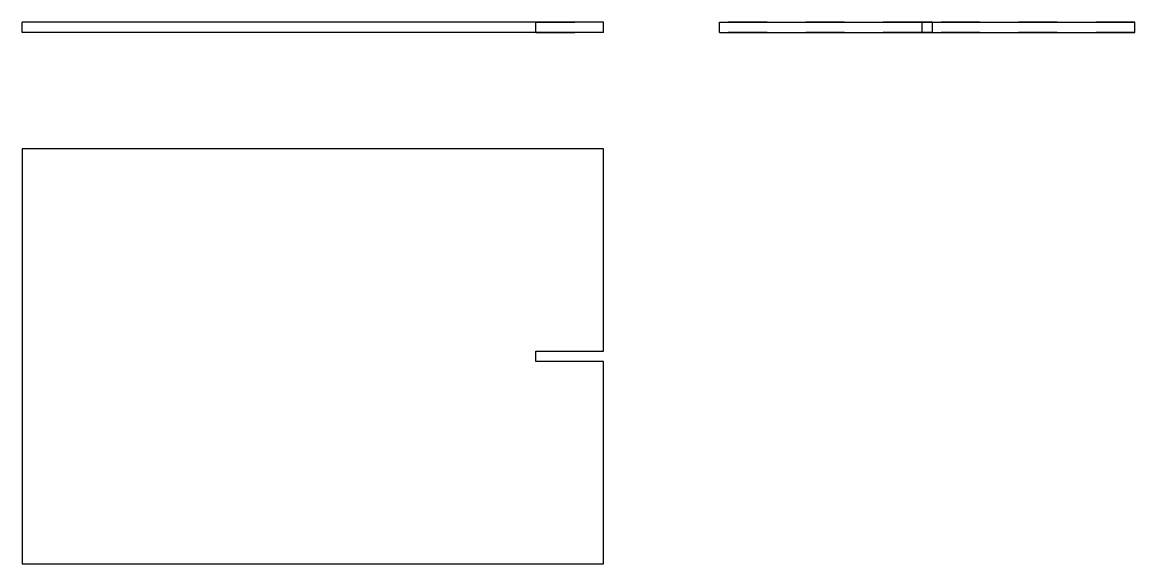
# Model space of a CAD drawing. Extents: x 0 to 2.87, y 0 to 1.4.
import ezdxf

# ---------------------------------------------------------------- set-up
doc = ezdxf.new("R2010")
doc.units = 0
doc.linetypes.add('HIDDEN', pattern=[0.075, 0.050025, -0.024975])
for name, color, linetype in [('FRONT', 7, 'CONTINUOUS'), ('FRONT_HID', 7, 'HIDDEN'), ('LEFT', 7, 'CONTINUOUS'), ('LEFT_HID', 7, 'HIDDEN'), ('TOP', 7, 'CONTINUOUS')]:
    doc.layers.add(name, color=color, linetype=linetype)

msp = doc.modelspace()

# ---------------------------------------------------------------- linework, layer by layer
at = {"layer": 'FRONT'}
for p, q in [((1.5, 1.398214), (0, 1.398214)), ((0, 1.371429), (0, 1.398214)), ((1.5, 1.371429), (1.5, 1.398214)), ((1.5, 1.371429), (0, 1.371429))]:
    msp.add_line(p, q, dxfattribs=at)
at = {"layer": 'FRONT_HID', "linetype": 'HIDDEN'}
for p, q in [((1.5, 1.398214), (1.325893, 1.398214)), ((1.325893, 1.371429), (1.325893, 1.398214)), ((1.325893, 1.371429), (1.325893, 1.398214)), ((1.325893, 1.371429), (1.325893, 1.398214)), ((1.325893, 1.398214), (1.5, 1.398214)), ((1.5, 1.371429), (1.325893, 1.371429)), ((1.325893, 1.371429), (1.5, 1.371429))]:
    msp.add_line(p, q, dxfattribs=at)
at = {"layer": 'LEFT'}
for p, q in [((1.8, 1.371429), (1.8, 1.398214)), ((1.8, 1.398214), (2.871429, 1.398214)), ((2.871429, 1.371429), (2.871429, 1.398214)), ((1.8, 1.371429), (2.871429, 1.371429))]:
    msp.add_line(p, q, dxfattribs=at)
at = {"layer": 'LEFT_HID', "linetype": 'HIDDEN'}
for p, q in [((2.322321, 1.398214), (1.8, 1.398214)), ((2.335714, 1.398214), (2.322321, 1.398214)), ((2.322321, 1.371429), (2.322321, 1.398214)), ((2.322321, 1.371429), (2.322321, 1.398214)), ((2.349107, 1.398214), (2.335714, 1.398214)), ((2.871429, 1.398214), (2.349107, 1.398214)), ((2.349107, 1.371429), (2.349107, 1.398214)), ((2.349107, 1.371429), (2.349107, 1.398214)), ((2.322321, 1.371429), (1.8, 1.371429)), ((2.335714, 1.371429), (2.322321, 1.371429)), ((2.349107, 1.371429), (2.335714, 1.371429)), ((2.871429, 1.371429), (2.349107, 1.371429))]:
    msp.add_line(p, q, dxfattribs=at)
at = {"layer": 'TOP'}
for p, q in [((1.5, 1.071429), (0, 1.071429)), ((0, 1.071429), (0, 0)), ((1.5, 0.549107), (1.5, 1.071429)), ((1.325893, 0.535714), (1.325893, 0.549107)), ((1.325893, 0.549107), (1.5, 0.549107)), ((1.325893, 0.522321), (1.325893, 0.535714)), ((1.5, 0.522321), (1.325893, 0.522321)), ((1.5, 0), (1.5, 0.522321)), ((0, 0), (1.5, 0))]:
    msp.add_line(p, q, dxfattribs=at)

doc.saveas('drawing.dxf')
